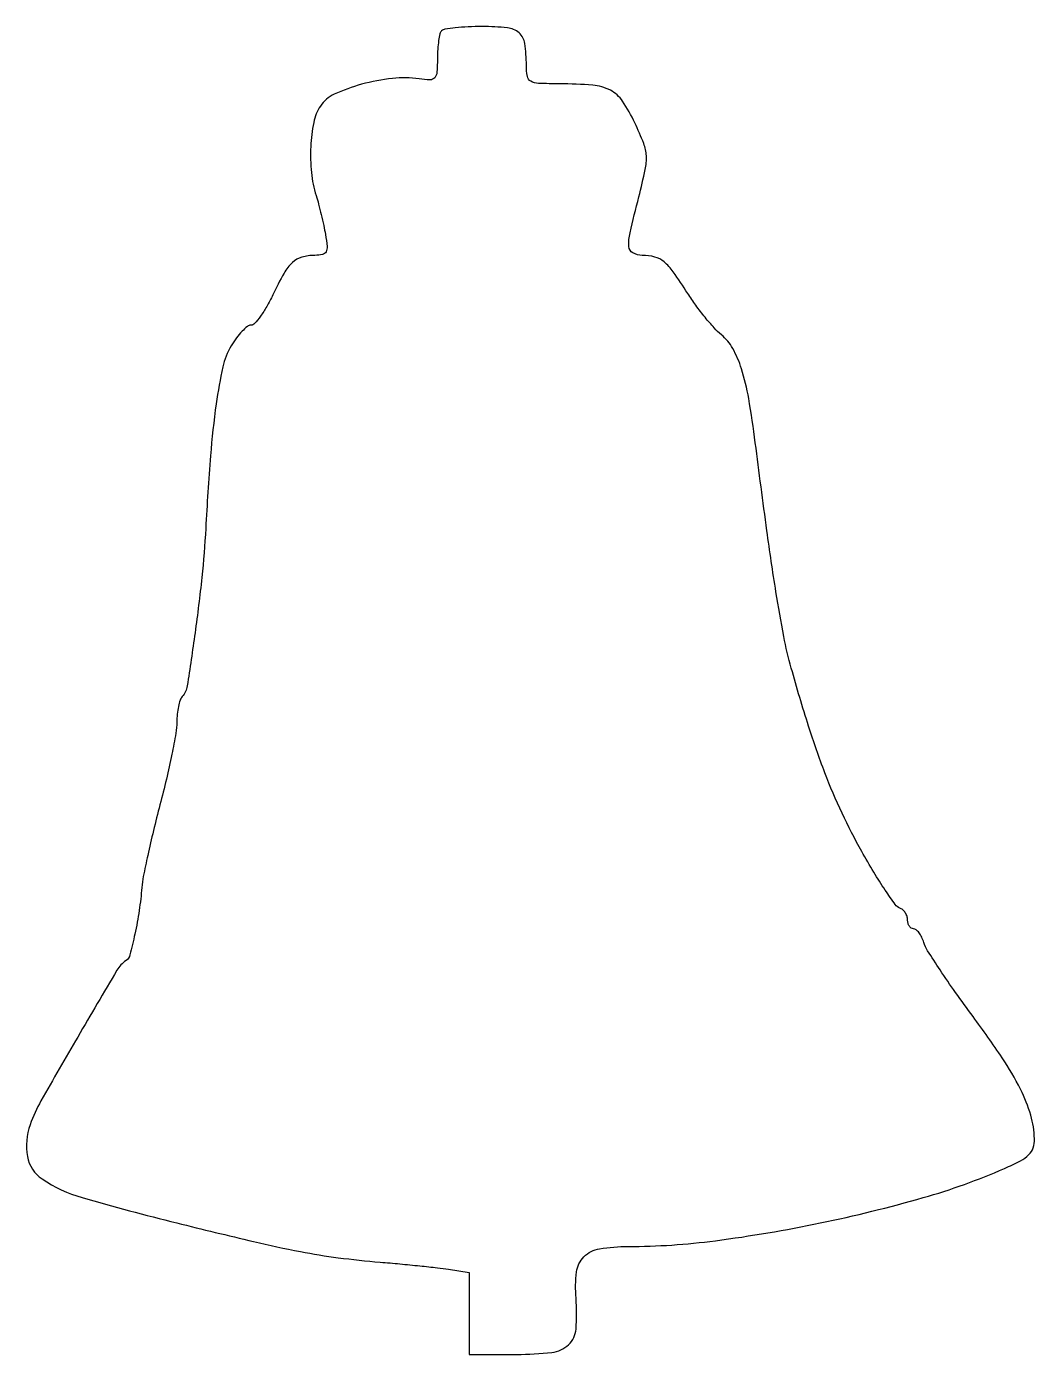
# Model space of a CAD drawing. Extents: x 0 to 159, y 0 to 209.
import ezdxf

# ---------------------------------------------------------------- set-up
doc = ezdxf.new("R2010")
doc.units = 0

msp = doc.modelspace()

# ---------------------------------------------------------------- linework, layer by layer
msp.add_lwpolyline([(65.666667, 208.333333, 0.139034), (65.406812, 207.867794, 0.019985), (65.195833, 206.787334, 0.021407), (65.048793, 205.456834, 0.016817), (65, 204.006526, -0.015869), (64.929003, 201.77013, -0.167418), (64.58217, 200.938762, -0.221136), (63.845592, 200.619902, -0.029759), (62.120218, 200.769048, 0.064262), (57.924893, 200.841971, 0.039588), (53.068817, 199.907536, 0.038974), (48.762955, 198.34969, 0.142376), (46.579349, 196.480758, 0.095846), (45.529704, 193.919438, 0.037676), (45.061592, 190.117468, 0.036974), (45.171464, 186.007023, 0.05126), (45.914336, 182.399223, -0.011286), (46.305129, 181.055037, -0.006235), (46.724781, 179.396959, -0.006214), (47.108462, 177.704972, -0.009934), (47.389336, 176.25, -0.018673), (47.637474, 174.402195, -0.142842), (47.475806, 173.55063, -0.223744), (46.920302, 173.120229, -0.053065), (45.725, 172.984687, 0.065859), (43.654602, 172.696281, 0.121722), (42.182666, 171.868706, 0.077285), (40.85866, 170.170093, 0.015496), (39.091836, 166.75, -0.018521), (38.137655, 164.930041, -0.026255), (37.14749, 163.393455, -0.024725), (36.238067, 162.255791, -0.213547), (35.660794, 161.993677, 0.169663), (35.090602, 161.79097, 0.032441), (34.268425, 161.036382, 0.031267), (33.382206, 159.986068, 0.024322), (32.550867, 158.743677, 0.081178), (31.233957, 155.437755, 0.019601), (30.188174, 149.620866, 0.015196), (29.29954, 141.447306, 0.005772), (28.53877, 130, -0.012493), (27.923057, 122.300802, -0.008516), (26.855824, 113.583219, -0.003606), (25.624701, 105.214297, -0.144035), (24.842459, 103.55, 0.101539), (24.516354, 102.984504, 0.02758), (24.243999, 101.983125, 0.026717), (24.054709, 100.787297, 0.024928), (23.988175, 99.55, -0.042053), (23.833128, 97.791338, -0.007029), (23.205785, 94.458437, -0.00766), (22.351007, 90.552197, -0.006725), (21.341326, 86.5, 0.004767), (20.315699, 82.451462, 0.005431), (19.413036, 78.55625, 0.004948), (18.715844, 75.235724, 0.030218), (18.477182, 73.5, -0.017954), (18.069986, 69.883773, -0.016098), (17.39347, 66.170847, -0.010315), (16.61459, 62.88948, -0.178512), (15.996902, 62, 0.10668), (14.567179, 60.458296, 0.001646), (8.391123, 49.962837, 0.003161), (2.610523, 39.919774, 0.045161), (0.906404, 36.161356, 0.126867), (0.489088, 31.147654, 0.205666), (2.778923, 27.614338, 0.077714), (9.077083, 24.687766, 0.009232), (24, 20.695457, 0.002588), (36.063912, 17.771762, 0.010554), (43.440324, 16.188101, 0.015393), (49.396192, 15.229448, 0.011551), (56, 14.528777, -0.002698), (59.109765, 14.254409, -0.002608), (62.251563, 13.943583, -0.002576), (65.01438, 13.641293, -0.009571), (66.75, 13.4086), (70, 12.909374), (70, 6.454687), (70, 0), (77.464816, 0, 0.028184), (83.021212, 0.313448, 0.162796), (85.651764, 1.53732, 0.186176), (86.822668, 3.996128, 0.038935), (86.815208, 8.855572, -0.049995), (86.89996, 12.981142, -0.168638), (88.067472, 15.370084, -0.155825), (90.534688, 16.632431, -0.040963), (95.013776, 17, 0.032736), (108.749416, 17.90026, 0.018377), (125.246736, 20.692173, 0.018385), (141.448103, 24.676858, 0.033603), (154.25, 29.279072, 0.017181), (156.760105, 30.481232, 0.074715), (158.088966, 31.450451, 0.12027), (158.745969, 32.517035, 0.08263), (158.956107, 33.928257, 0.068396), (158.378902, 37.655379, 0.0438), (156.760737, 41.733134, 0.031316), (153.884067, 46.666279, 0.011926), (149.293385, 53.173561, -0.005711), (146.539338, 56.976187, -0.007399), (144.105837, 60.528685, -0.005744), (142.152203, 63.547907, -0.063959), (141.548881, 64.84599, 0.036872), (141.218585, 65.670447, 0.047279), (140.792094, 66.36726, 0.055136), (140.338635, 66.850236, 0.178549), (139.932612, 67, -0.147606), (139.576959, 67.107332, -0.098983), (139.273955, 67.409197, -0.082628), (139.069676, 67.860466, -0.065141), (139, 68.393011, 0.08166), (138.906548, 68.9614, 0.06575), (138.632812, 69.517772, 0.066457), (138.227863, 69.978313, 0.087802), (137.75, 70.265842, -0.146413), (137.064515, 70.79486, -0.007846), (135.48026, 73.075764, -0.011738), (133.678253, 75.900128, -0.008245), (131.778544, 79.157744, -0.018471), (128.676369, 85.19709, -0.017696), (125.980438, 91.534855, -0.01521), (123.41577, 98.869339, -0.00832), (120.697748, 108, -0.020535), (119.513908, 113.019282, -0.008082), (118.281202, 120.015818, -0.005787), (116.857967, 129.650427, -0.002038), (115.033078, 143.5, 0.011117), (113.987, 150.460691, 0.033388), (112.853717, 155.129045, 0.050144), (111.478628, 158.33569, 0.093914), (109.682909, 160.5, -0.03578), (108.556343, 161.576031, -0.013388), (107.13085, 163.234375, -0.013185), (105.668689, 165.130489, -0.015589), (104.391479, 167, 0.01109), (102.112654, 170.400906, 0.065285), (100.663303, 171.978946, 0.110924), (99.218208, 172.724955, 0.06228), (97.25, 172.984687, -0.12725), (95.761635, 173.380537, -0.254662), (95.134937, 174.382386, -0.072297), (95.316665, 176.538691, -0.005611), (96.695153, 182.180369, 0.009256), (97.720561, 186.513765, 0.066921), (97.89188, 188.645295, 0.080136), (97.4706, 190.589642, 0.016183), (96.071006, 193.848399, 0.038803), (94.141174, 197.253608, 0.125328), (92.215069, 198.971346, 0.099742), (89.444236, 199.768397, 0.01967), (84.25, 199.986345, -0.008906), (80.885935, 200.055021, -0.118319), (79.700931, 200.38779, -0.225776), (79.152713, 201.159967, -0.043346), (79, 202.918213, 0.035535), (78.756393, 206.341607, 0.179169), (77.857996, 207.999264, 0.155941), (76.015393, 208.800497, 0.025201), (72.059678, 209, 0.010821), (69.817547, 208.951469, 0.015157), (67.819614, 208.804167, 0.011414), (66.187397, 208.596197, 0.160312)], format="xyb", close=True)

doc.saveas('drawing.dxf')
